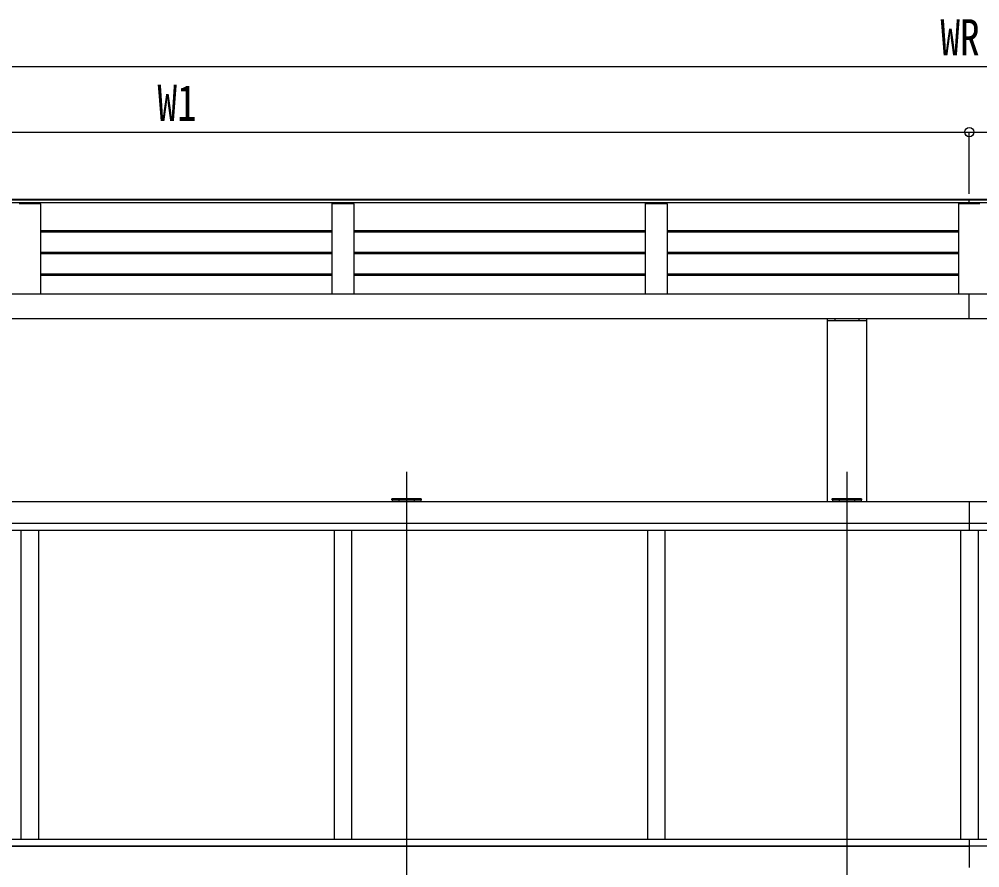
# Model space of a CAD drawing. Units: millimetres, scale not verified. Extents: x -10512 to 10512, y -7425 to 7425.
# Drawn here: x -8022 to -5826, y -2999 to -1059 of the extents above; entities that cross this region are included whole.
import ezdxf
from ezdxf.enums import TextEntityAlignment as Align

# ---------------------------------------------------------------- set-up
doc = ezdxf.new("R2010")
doc.units = ezdxf.units.MM
doc.header["$LTSCALE"] = 40
for name, color, linetype in [('0-3_YKK_12', 2, 'Continuous'), ('0-4_YKK_13', 4, 'Continuous'), ('0-5_YKK_A1', 4, 'Continuous'), ('0-6_YKK_D', 6, 'Continuous')]:
    doc.layers.add(name, color=color, linetype=linetype)
doc.styles.add('ＭＳ ゴシック', font='')
doc.styles.get('ＭＳ ゴシック').set_extended_font_data('MS Gothic')

msp = doc.modelspace()

# ---------------------------------------------------------------- linework, layer by layer
at = {"layer": '0-3_YKK_12'}
for p, q in [((-7136.56, -2093.79), (-7136.56, -5607.9)), ((-6129.89, -2093.79), (-6129.89, -5607.9))]:
    msp.add_line(p, q, dxfattribs=at)
at = {"layer": '0-4_YKK_13'}
for p, q in [((-7168.97, -2155), (-7168.47, -2155)), ((-7168.56, -2157.5), (-7104.56, -2157.5)), ((-7168.47, -2155), (-7104.65, -2155)), ((-7104.65, -2155), (-7104.15, -2155)), ((-7103.06, -2157.5), (-7104.56, -2157.5)), ((-7103.16, -2155.94), (-7103.06, -2157.5)), ((-6162.3, -2155), (-6161.8, -2155)), ((-6161.9, -2157.5), (-6097.89, -2157.5)), ((-6161.8, -2155), (-6097.99, -2155)), ((-6097.99, -2155), (-6097.49, -2155)), ((-6096.39, -2157.5), (-6097.89, -2157.5)), ((-6096.49, -2155.94), (-6096.39, -2157.5))]:
    msp.add_line(p, q, dxfattribs=at)
for points in [[(-7168.56, -2157.5), (-7170.06, -2157.5), (-7169.96, -2155.94)], [(-6161.9, -2157.5), (-6163.39, -2157.5), (-6163.3, -2155.94)]]:
    msp.add_lwpolyline(points, dxfattribs=at)
for centre, start, end in [((-7168.97, -2156), 90, 176.5), ((-7104.15, -2156), 3.5, 90), ((-6162.3, -2156), 90, 176.5), ((-6097.49, -2156), 3.5, 90)]:
    msp.add_arc(centre, 1, start, end, dxfattribs=at)
at = {"layer": '0-5_YKK_A1'}
for p, q in [((-9389.89, -1470.63), (-2269.89, -1470.63)), ((-5849.89, -1479.9), (-5849.89, -1470.63)), ((-2269.89, -1479.05), (-9440.19, -1479.05)), ((-9429.89, -1471.75), (-2269.89, -1471.75)), ((-2269.89, -1471.59), (-9389.89, -1471.59)), ((-8021.91, -1479.97), (-8017.07, -1479.9)), ((-8017.07, -1479.9), (-7978.72, -1479.9)), ((-7978.72, -1479.9), (-7973.88, -1479.97)), ((-7972.89, -1480.97), (-7972.89, -1686.77)), ((-7306.89, -1480.96), (-7306.89, -1686.77)), ((-7305.91, -1479.97), (-7301.07, -1479.9)), ((-7301.07, -1479.9), (-7262.72, -1479.9)), ((-7262.72, -1479.9), (-7257.88, -1479.97)), ((-7256.89, -1480.97), (-7256.89, -1686.77)), ((-6590.89, -1480.96), (-6590.89, -1686.77)), ((-6589.91, -1479.97), (-6585.07, -1479.9)), ((-6585.07, -1479.9), (-6546.72, -1479.9)), ((-6546.72, -1479.9), (-6541.88, -1479.97)), ((-6540.89, -1480.97), (-6540.89, -1686.77)), ((-5874.89, -1480.96), (-5874.89, -1686.77)), ((-5873.91, -1479.97), (-5869.07, -1479.9)), ((-5869.07, -1479.9), (-5830.72, -1479.9)), ((-5830.72, -1479.9), (-5825.88, -1479.97)), ((-7306.89, -1543), (-7972.89, -1543)), ((-7306.89, -1545.98), (-7972.89, -1545.98)), ((-6590.89, -1543), (-7256.89, -1543)), ((-6590.89, -1545.98), (-7256.89, -1545.98)), ((-5874.89, -1543), (-6540.89, -1543)), ((-5874.89, -1545.98), (-6540.89, -1545.98)), ((-7306.89, -1592.43), (-7972.89, -1592.43)), ((-7306.89, -1595.41), (-7972.89, -1595.41)), ((-6590.89, -1592.43), (-7256.89, -1592.43)), ((-6590.89, -1595.41), (-7256.89, -1595.41)), ((-5874.89, -1592.43), (-6540.89, -1592.43)), ((-5874.89, -1595.41), (-6540.89, -1595.41)), ((-7306.92, -1644.91), (-7972.92, -1644.91)), ((-7306.89, -1641.87), (-7972.89, -1641.87)), ((-6590.92, -1644.91), (-7256.92, -1644.91)), ((-6590.89, -1641.87), (-7256.89, -1641.87)), ((-5874.92, -1644.91), (-6540.92, -1644.91)), ((-5874.89, -1641.87), (-6540.89, -1641.87)), ((-9429.89, -1686.77), (-2269.89, -1686.77)), ((-5849.89, -1743.09), (-5849.89, -1686.77)), ((-9429.89, -1743.09), (-2269.89, -1743.09)), ((-6175.09, -1743.01), (-6175.09, -2162.5)), ((-6175.09, -1747.74), (-6084.69, -1747.74)), ((-6157.39, -1743.01), (-6157.39, -1747.74)), ((-6102.39, -1743.01), (-6102.39, -1747.74)), ((-6084.69, -1743.01), (-6084.69, -2162.5)), ((-5849.89, -2162.5), (-9429.89, -2162.5)), ((-7169.56, -2157.5), (-7169.56, -2162.5)), ((-7154.06, -2157.5), (-7154.06, -2162.5)), ((-7119.06, -2157.5), (-7119.06, -2162.5)), ((-7103.56, -2157.5), (-7103.56, -2162.5)), ((-6162.89, -2157.5), (-6162.89, -2162.5)), ((-6147.39, -2157.5), (-6147.39, -2162.5)), ((-6112.39, -2157.5), (-6112.39, -2162.5)), ((-6096.89, -2157.5), (-6096.89, -2162.5)), ((-2269.89, -2162.5), (-5849.89, -2162.5)), ((-5849.89, -2162.5), (-5849.89, -2227)), ((-9429.89, -2211), (-5849.89, -2211)), ((-5849.89, -2211), (-2269.89, -2211)), ((-9409.89, -2227), (-5849.89, -2227)), ((-8017.89, -2227), (-8017.89, -2934.5)), ((-7977.89, -2227), (-7977.89, -2934.5)), ((-7301.89, -2227), (-7301.89, -2934.5)), ((-7261.89, -2227), (-7261.89, -2934.5)), ((-6585.89, -2227), (-6585.89, -2934.5)), ((-6545.89, -2227), (-6545.89, -2934.5)), ((-5869.89, -2227), (-5869.89, -2934.5)), ((-5869.89, -2227), (-5869.89, -2934.5)), ((-5849.89, -2227), (-2289.89, -2227)), ((-5829.89, -2227), (-5829.89, -2934.5)), ((-2269.89, -2934.5), (-9429.89, -2934.5)), ((-5849.89, -2934), (-5849.89, -2950)), ((-5849.89, -2934), (-5849.89, -2998.5)), ((-9429.89, -2950), (-5849.89, -2950)), ((-2269.89, -2950), (-9429.89, -2950))]:
    msp.add_line(p, q, dxfattribs=at)
for centre, start, end in [((-7973.89, -1480.96), 359.84961, 89.33225), ((-7305.9, -1480.96), 90.66782, 179.85648), ((-7257.89, -1480.96), 359.84961, 89.33225), ((-6589.9, -1480.96), 90.66782, 179.85648), ((-6541.89, -1480.96), 359.84961, 89.33225), ((-5873.9, -1480.96), 90.66782, 179.85648)]:
    msp.add_arc(centre, 0.997, start, end, dxfattribs=at)
at = {"layer": '0-6_YKK_D'}
for p, q in [((-9449.89, -1167.09), (-2249.89, -1167.09)), ((-9429.89, -1317.09), (-5849.89, -1317.09)), ((-5849.89, -1457.82), (-5849.89, -1316.09)), ((-5849.89, -1457.82), (-5849.89, -1316.09)), ((-5849.89, -1317.09), (-2269.89, -1317.09))]:
    msp.add_line(p, q, dxfattribs=at)
msp.add_circle((-5849.89, -1317.09), 10.62, dxfattribs=at)
msp.add_circle((-5849.89, -1317.09), 10.62, dxfattribs=at)

# ---------------------------------------------------------------- texts
at = {"layer": '0-6_YKK_D', "style": 'ＭＳ ゴシック', "width": 0.8}
for s, p in [('WR', (-5915.89, -1166.09)), ('W1', (-7705.89, -1316.09))]:
    msp.add_text(s, height=82.48, dxfattribs=at).set_placement(p, align=Align.BOTTOM_LEFT)

doc.saveas('drawing.dxf')
